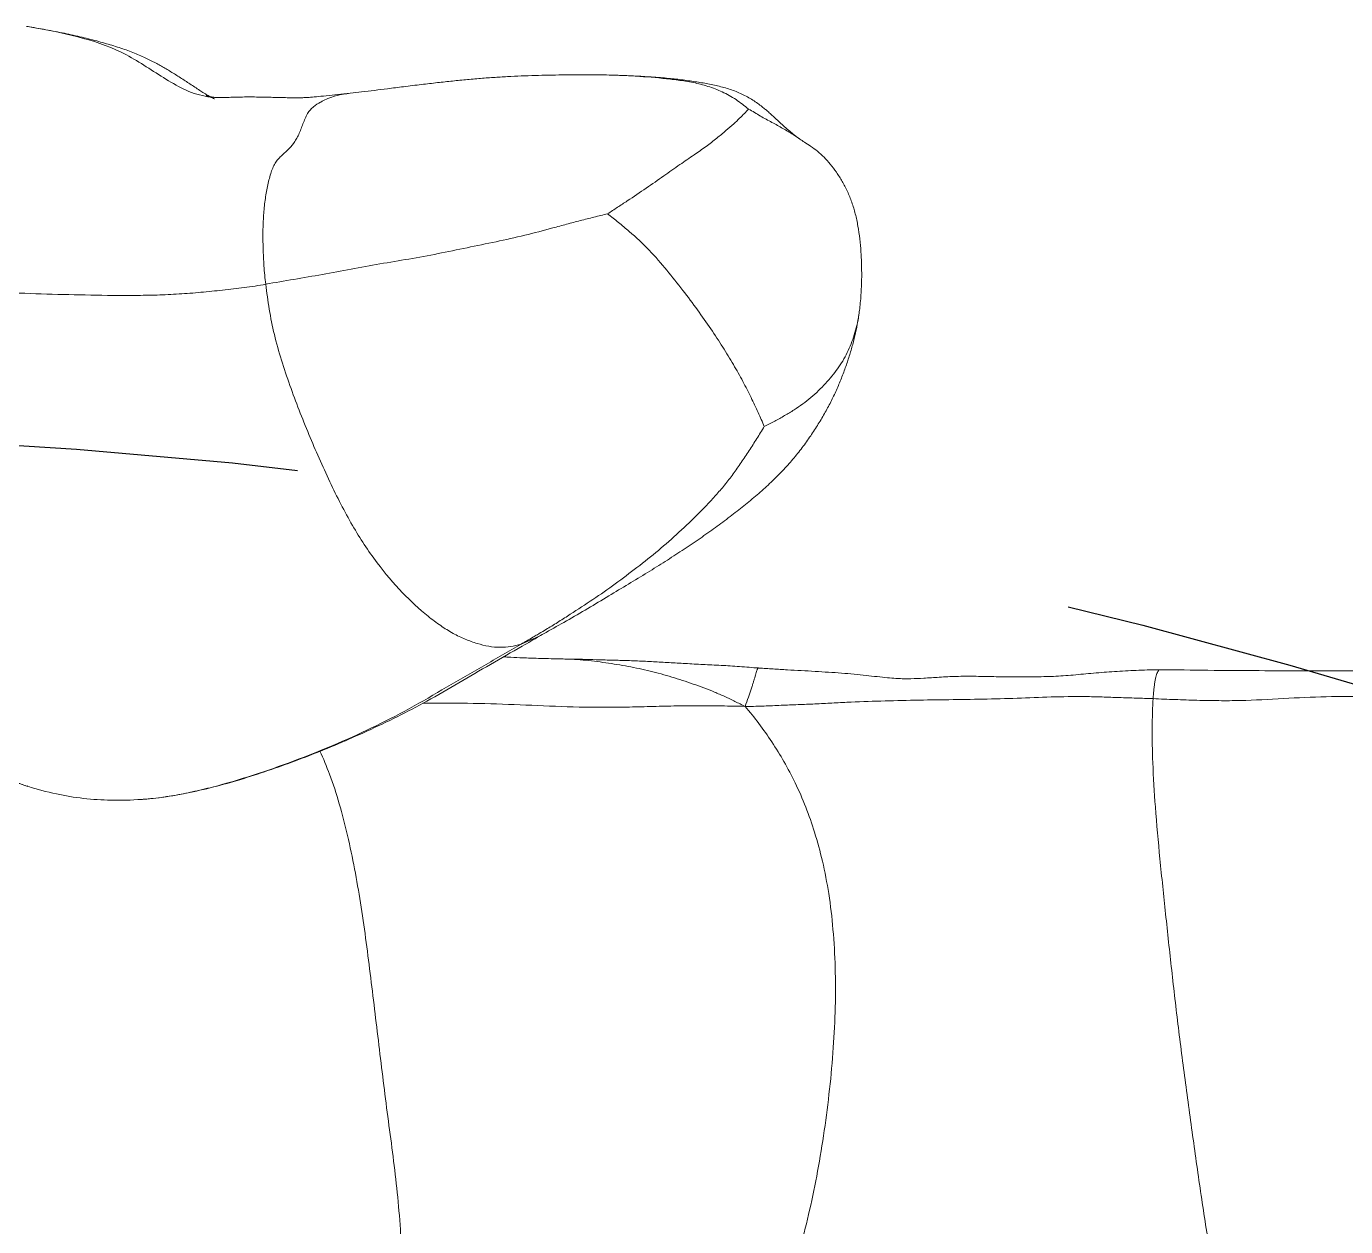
# Model space of a CAD drawing. Header units: inches. Extents: x 149964 to 151052, y -48230 to -47460.
# Drawn here: x 150873.41 to 150884.1, y -47625.18 to -47615.44 of the extents above; entities that cross this region are included whole.
import ezdxf

# ---------------------------------------------------------------- set-up
doc = ezdxf.new("R2010")
doc.units = ezdxf.units.IN
doc.header["$LTSCALE"] = 2
doc.header["$MEASUREMENT"] = 0
doc.linetypes.add('HIDDEN', pattern=[9.524999999999999, 6.35, -3.175])
doc.layers.get('0').update_dxf_attribs({"linetype": 'CONTINUOUS'})
doc.layers.add('PRODUCT', color=1, linetype='CONTINUOUS', lineweight=15)

# ---------------------------------------------------------------- blocks, each defined once
blk = doc.blocks.new('20160720.142035')
at = {"layer": 'PRODUCT', "linetype": 'ByBlock'}
for p, q in [((-16.2832384374633, -33.94197519030422), (-16.28311547258636, -33.94273787204293)), ((-10.11892990939668, -33.95285362045252), (-10.12153371112072, -33.94479494888219)), ((-10.01531210288522, -34.90877155741327), (-10.01262029932695, -34.87600525774178)), ((-15.70581762751681, -35.49346890365996), (-15.70602727707592, -35.4883069673233)), ((-15.70803867393988, -35.92074203724042), (-15.70803576416802, -35.92085759998008)), ((-15.70803576416802, -35.92085759998008), (-15.70401522953762, -36.13379725278355)), ((-15.74091998799122, -36.56753394102998), (-15.74097579237423, -36.56801121545141)), ((-11.33316171905608, -38.09534493504907), (-11.27244755259017, -37.95312538379949)), ((-11.15169969646377, -38.31249696386658), (-11.15177291401778, -38.30929865104554)), ((-15.88561125390697, -38.76335896801174), (-15.88540536499931, -38.76880164792965)), ((-15.37346143368632, -40.2070965491439), (-15.37287309605745, -40.20792354892183)), ((-13.94400703517022, -40.69234077816509), (-13.9441549887124, -40.69236277150776)), ((-11.06501998539898, -43.13768522071041), (-11.06503005779814, -43.1382327367246))]:
    blk.add_line(p, q, dxfattribs=at)
for points, start_tangent, end_tangent in [([(-14.10977752920007, -31.70095278613735), (-14.12611479769112, -31.85484384976735), (-14.13977193349274, -32.01407097741321), (-14.14836915698834, -32.17942064576346), (-14.15288989499095, -32.34891003839584), (-14.15467768561211, -32.69325503987056), (-14.14849052095087, -33.04303278726729), (-14.13730138432584, -33.3953744378814), (-14.12495461461367, -33.75047027781693), (-14.1121060087753, -34.10691036136268), (-14.10357761656633, -34.46446702635876), (-14.10090821306221, -34.82296958121879), (-14.10437083040597, -35.0017022322063), (-14.11262818583054, -35.17971769548603), (-14.12628707764088, -35.35687825075729), (-14.14401558390819, -35.53320054555661), (-14.16490631009219, -35.70862268821656), (-14.1916886906256, -35.88261426526878)], (-0.1096994584604416, -0.9939648026029322), (-0.1759029522369319, -0.9844075128697117)), ([(-10.18488455910119, -33.76038965184125), (-10.1852441849187, -33.75919981174957), (-10.18248456571018, -33.76752474809473), (-10.17693395624519, -33.78369220770401), (-10.16523086902453, -33.81702920053067), (-10.14805832161801, -33.86598242956825), (-10.12919763618265, -33.92133208461746), (-10.11892976352829, -33.95285357394459)], (-0.2919198695871601, 0.9564427791249279), (0.3036507255755722, -0.9527834155029297)), ([(-10.12150607971125, -33.94478588873608), (-10.13738141368958, -33.89961851944099), (-10.17282177892048, -33.81418007196771)], (-0.3115728572693999, 0.9502222659004482), (-0.416181316072123, 0.9092816462199574)), ([(-16.28312538869795, -33.94273947303736), (-16.27480265690247, -33.99304505479085), (-16.19840546278283, -34.35817941566347), (-16.07309537025867, -34.71095929622243), (-15.98141631766339, -34.87422308508394), (-15.88005836555385, -35.03370583646029), (-15.78513568348717, -35.19709269199666), (-15.72122083875001, -35.36932320660708), (-15.70792297675507, -35.45982010968874), (-15.70602492362377, -35.48830289518082)], (0.1593955709020871, -0.9872147952582548), (0.05129201389299305, -0.9986836983303577)), ([(-15.76418883650331, -35.34811092726159), (-15.79063883880735, -35.30727471939463), (-15.81606234368519, -35.26842473377474), (-15.84122295898851, -35.22996748844889), (-15.86645727112773, -35.19102838103572), (-15.89155958456104, -35.15156437775295), (-15.91565947103663, -35.11265983089106), (-15.9384555418219, -35.07465974619117), (-15.96005841283477, -35.03726801621815), (-15.98107119067572, -34.99925725038338), (-16.00206415707362, -34.95927361564827), (-16.02323545803665, -34.91641308202816), (-16.04479553410783, -34.86944080550165), (-16.06613842956722, -34.81879031685821), (-16.08674063396757, -34.76516177359736), (-16.10637634174782, -34.70907287130103), (-16.12504877703032, -34.65089269431337), (-16.14284700885764, -34.59110291724937), (-16.16034176255926, -34.5285511645925), (-16.17791063830373, -34.46204404237506), (-16.19506167431246, -34.39319689397962), (-16.21154450814356, -34.32245321288065), (-16.2272654066328, -34.24977567695896), (-16.24208950818866, -34.17587188041216), (-16.25615387377911, -34.10061679642968), (-16.26962048732094, -34.02395241842896), (-16.28237891965546, -33.9472964563538), (-16.28311571289669, -33.94273791080195)], (-0.5400350783182327, 0.8416425097307171), (-0.159289550714002, 0.9872319074226336)), ([(-10.1220171553141, -33.94494819756073), (-10.11947537172819, -33.95300428965129)], (0.3021747633738341, -0.9532525438623111), (0.2995980073172315, -0.9540655292020271)), ([(-10.11947537172819, -33.95300428965129), (-10.0576560520276, -34.18491270192317), (-10.0064838505059, -34.62852123576886), (-10.01312016879092, -34.87603847475839)], (0.2995980104655937, -0.9540655282133707), (-0.07358029590574318, -0.9972892960693117)), ([(-10.01528659410542, -34.90860450344917), (-10.08674298613914, -35.3490427062352), (-10.2094860621437, -35.78883062914247), (-10.36754194152309, -36.23300476859004), (-10.56691107564257, -36.70330607911455), (-10.80991520019597, -37.18988269712281), (-11.10846991621656, -37.70572718093899), (-11.2561219004856, -37.96254312917154)], (-0.08539158951421821, -0.9963474677241043), (-0.4980992744452237, -0.8671200106081867)), ([(-10.07097803038778, -35.27183244718617), (-10.04228017831338, -35.1197089622583), (-10.0193068406661, -34.95004511658772), (-10.0153088462248, -34.90877184668352)], (0.2071992751045496, 0.978298758251358), (0.08846472415340952, 0.9960793103867087)), ([(-10.01413148868596, -34.88930620157043), (-10.01572910285904, -34.90873578713945)], (-0.07842211829884106, -0.9969202432298798), (-0.085466269252285, -0.9963410645055718)), ([(-10.01370805659099, -34.88933901506243), (-10.01528659410542, -34.90860450344917)], (-0.07792589123345565, -0.9969591543666529), (-0.08539159169429897, -0.9963474675372613)), ([(-10.01312016879092, -34.87603847475839), (-10.01413148868596, -34.88930620157043)], (-0.07358029739297048, -0.9972892959595837), (-0.07842211804739822, -0.9969202432496592)), ([(-10.01270029172883, -34.87599942406086), (-10.01370805659099, -34.88933901506243)], (-0.07273512293281698, -0.9973512931219108), (-0.07792589442584233, -0.9969591541171244)), ([(-11.27244755259017, -37.95312538379949), (-11.18532474781387, -37.80316092694557), (-11.09722374711419, -37.65180130706722), (-11.0099113099277, -37.500380610094), (-10.92281618478592, -37.34949179986143), (-10.75010265465244, -37.04820865951478), (-10.59228063427145, -36.74043005307612), (-10.45002664942876, -36.42619116586866), (-10.32319450422074, -36.10557428801985), (-10.21018385147909, -35.78208392349188), (-10.11348698672373, -35.45178785815369), (-10.07410370133584, -35.28644355978759), (-10.07097803038778, -35.27183244718617)], (0.4999077233620215, 0.8660786731717856), (0.2071992751477485, 0.9782987582422088)), ([(-15.71768817034899, -35.42324658760481), (-15.72777277510613, -35.40625086840009), (-15.74238953116583, -35.38249688094947), (-15.76418883650331, -35.34811092726159)], (-0.5033232320612944, 0.8640982143641847), (-0.5400350783615893, 0.8416425097028978)), ([(-15.71411697691656, -35.42940658302541), (-15.71509092935594, -35.4251332085696), (-15.7204268159694, -35.40570304813446), (-15.72268210991751, -35.39873916673969), (-15.71869325896841, -35.40898866784119), (-15.71258249119273, -35.42407847134746), (-15.70558816654375, -35.44103824707418), (-15.69964265165618, -35.45520951761864), (-15.69551410095301, -35.46480435794365), (-15.69445714584435, -35.46719557893084), (-15.69769911712501, -35.46039933361317), (-15.70401234386372, -35.44792518986651), (-15.71016005930142, -35.4365019032557), (-15.71768817034899, -35.42324658760481)], (-0.2189826627842607, 0.975728749909479), (-0.5033232317391566, 0.8640982145518248)), ([(-15.70602514845086, -35.48830292302591), (-15.70675488692359, -35.47762308024539), (-15.70841218048008, -35.46174719741975), (-15.71112991165137, -35.44380877994263), (-15.71509092935594, -35.4251332085696), (-15.7204268159694, -35.40570304813446), (-15.72257466331939, -35.39912104157702)], (-0.04431784924248872, 0.9990174814479075), (-0.2916527655690856, 0.9565242622829302)), ([(-15.70803576376056, -35.92085759998008), (-15.70935164261027, -35.86527127686713), (-15.71038030809723, -35.8069684054135), (-15.71077755416627, -35.74353678250191), (-15.71004677025485, -35.67780880288774), (-15.70824185467791, -35.61532010612427), (-15.7063384182693, -35.5581452771512), (-15.70556117338128, -35.51722374975361), (-15.70578863989795, -35.49440239898831), (-15.70583255551173, -35.49346961746051)], (-0.02517689205419792, 0.9996830118124901), (-0.04776531388156833, 0.9988585859819172)), ([(-15.70401839175611, -36.13381399557693), (-15.70419944942114, -36.09637507030129), (-15.70509034689167, -36.04306771545089), (-15.70651002399973, -35.98220690288144), (-15.70788542789523, -35.92684133684816), (-15.70803851805977, -35.92074203336233)], (0.001207941309814118, 0.9999992704386298), (-0.02514102102742794, 0.9996839145758516)), ([(-14.1916886906256, -35.88261426526878), (-14.33984447989496, -35.86843709993263), (-14.48300706909504, -35.86146441278106), (-14.62150287695113, -35.86030902787024), (-14.75255470973207, -35.86554530997091), (-14.87356503898627, -35.87794613142614), (-14.98575860800338, -35.89711685262591), (-15.08887880269322, -35.92315048255841), (-15.13406234447029, -35.93969564102736), (-15.17292130936403, -35.95925813545182), (-15.20459842315177, -35.98205683640117), (-15.2310279335652, -36.00719077747635), (-15.2786726586346, -36.05974067655188), (-15.33428797882516, -36.10864043219044), (-15.36772813249263, -36.13053920071252), (-15.40580825260258, -36.15034266799194), (-15.44852798435022, -36.16805723331345), (-15.49323064100463, -36.18489857845998), (-15.53659545312985, -36.20238470570621), (-15.57530165120261, -36.22203361768334), (-15.60684274320374, -36.2449723847385), (-15.6319693477999, -36.27076435065828), (-15.66923868004233, -36.32759752675338), (-15.67578257518471, -36.33998502528266)], (-0.9925605634751041, 0.1217519110075227), (-0.4571319123865812, -0.8893989063844113)), ([(-14.1916886906256, -35.88261426526878), (-14.23127610818483, -36.11101796488219), (-14.27093654041528, -36.34189522304223), (-14.31319784474908, -36.57428113903006), (-14.35635340612498, -36.80804178083054), (-14.39604237998719, -37.04392219662259), (-14.43999140048982, -37.27970455797185), (-14.48777556081768, -37.51508643836132), (-14.53690992706106, -37.74998557192885), (-14.58912828777102, -37.98311024994473), (-14.6481776261644, -38.21074161688011), (-14.67841085678083, -38.32235291398683), (-14.70778743075789, -38.43332400360669), (-14.73570650088368, -38.54422424391669), (-14.7627669054491, -38.65421800564218)], (-0.1761121663236465, -0.9843701056375048), (-0.2394898689219787, -0.9708988632621491)), ([(-11.27244755259017, -37.95312538379949), (-11.2536034694931, -37.86927341372211), (-11.2468009047443, -37.78251156672923), (-11.2553261272551, -37.69176404271275), (-11.27777945325943, -37.59769439644151), (-11.3123274910904, -37.50122321127856), (-11.36008797027171, -37.40255982926465), (-11.42239217789029, -37.30183306180697), (-11.49847451012465, -37.19956083951547), (-11.68898147554137, -36.99267331386363), (-11.93276774170226, -36.78616699363192), (-12.23472782145836, -36.5863641200267), (-12.4072969329136, -36.49237147896201), (-12.59023183316458, -36.40254088486836), (-12.97295088885585, -36.23347055741033), (-13.37063631601632, -36.07887686768663), (-13.57652262490592, -36.01005775665544), (-13.783913321211, -35.95285897563008), (-13.98917225337937, -35.91151027580781), (-14.1916886906256, -35.88261426526878)], (0.2762449857816527, 0.9610872529747205), (-0.992840782917344, 0.1194453003515639)), ([(-15.70681377235451, -36.22868521128839), (-15.70649269042769, -36.22315183001774), (-15.70580780936871, -36.20903133323009), (-15.7051131860062, -36.19154191822599), (-15.70457216617069, -36.17384203233814), (-15.70423415550613, -36.1579977163783), (-15.70406372545403, -36.14414840291283), (-15.7040153046255, -36.13379725268896)], (0.05694905371017787, 0.99837708571537), (0.001615668060473616, 0.9999986948075075)), ([(-15.74097709788475, -36.56801106326748), (-15.72970253429958, -36.46683407046658), (-15.71998004821944, -36.37169925625494), (-15.71264053496998, -36.29444904094271), (-15.70818655414041, -36.24476321527618), (-15.70649766689166, -36.22502485571022), (-15.70663652417716, -36.2270259822908)], (0.1157665895463458, 0.9932764452783565), (-0.0707394203971466, -0.9974948292607214)), ([(-15.70711443570326, -36.2316897954006), (-15.70649766689166, -36.22502485571022), (-15.70690170369926, -36.23054322013923), (-15.70681377235451, -36.22868521128839)], (0.08205312878080157, 0.9966279566906004), (0.05694905457250567, 0.9983770856661814)), ([(-15.67578257518471, -36.33998502528266), (-15.69751043251017, -36.38711346768832), (-15.71871184639167, -36.44869659998949), (-15.73302588544902, -36.51266572729946), (-15.74092040187679, -36.56753389247751)], (-0.4571319122766485, -0.8893989064409145), (-0.1162892081112301, -0.9932153946032365)), ([(-5.653825606044848, -36.91376447196672), (-5.795023891230812, -36.96030525860988), (-5.944956014194759, -36.98360546836921), (-6.099913733749418, -36.99048007365491), (-6.256188808503794, -36.98774404666619), (-6.562956527632196, -36.97176449166), (-6.861085587966954, -36.94550911423721), (-7.152155762916664, -36.9107237400749), (-7.440366376918973, -36.87251022822602), (-7.729640944162384, -36.83564681919233), (-8.020180185820209, -36.80026124622964), (-8.601731441216543, -36.72985248446639), (-9.175064880779246, -36.65085076708056), (-9.721398297086125, -36.54530811420409), (-9.977532120014075, -36.478806562307), (-10.21675391442841, -36.40046176878241), (-10.40550819394412, -36.32223371865257)], (-0.9136142874314582, -0.406582013622232), (-0.9083663682558529, 0.4181752515652643)), ([(-15.8856106257881, -38.76335894455406), (-15.88725108886138, -38.71525938931882), (-15.88951608390198, -38.62223819013889), (-15.89067465855624, -38.52345022450754), (-15.8906661788933, -38.41993396308681), (-15.88964161113836, -38.31328527688311), (-15.88790818149573, -38.20497149299626), (-15.88547126963385, -38.09503619022144), (-15.88199437051662, -37.98345078694547), (-15.87709885952063, -37.87054949277081), (-15.87059686289285, -37.75654152492643), (-15.86232809937792, -37.64022259887133), (-15.85190584178781, -37.51838259692158), (-15.83998135145521, -37.39769058773527), (-15.82674856454832, -37.27604918061115), (-15.81180738299736, -37.14653840422397), (-15.79405030712951, -37.00018224766245), (-15.77753356585163, -36.86953774433641), (-15.76440164379892, -36.7645560529927), (-15.75186323543312, -36.66026002248691), (-15.74091909741401, -36.56753404486517)], (-0.03726172123168889, 0.999305540928725), (0.1158098876139037, 0.9932713979224687)), ([(-10.79329073333065, -37.1564367035171), (-10.79291668301448, -37.47075234736258), (-10.78409238005406, -37.85002721180354), (-10.76834254703135, -38.23166549897724), (-10.75994020499638, -38.61509606028267), (-10.76172185156611, -38.80750162174809), (-10.76618128665723, -39.00024464919261), (-10.771014548518, -39.19310146253702), (-10.77330052110483, -39.38568860237137), (-10.77118609333411, -39.5777877460423), (-10.76770732700243, -39.77000089562353)], (0.002494614380959874, -0.9999968884447044), (0.01425844710601615, -0.9998983431760076)), ([(-11.16256127713132, -37.94361499610386), (-11.16742556545069, -37.84642335484386), (-11.16920391647727, -37.8109476418249)], (-0.04842509059160199, 0.9988268171215644), (-0.049719201945728, 0.9987632356859557)), ([(-11.34925338419271, -38.08548917127337), (-11.32805725725484, -38.04927018283342), (-11.27244755259017, -37.95312538379949)], (0.5071981022787264, 0.8618294988249465), (0.499879737310427, 0.8660948263478189)), ([(-11.2561219004856, -37.96254312917154), (-11.33702646629536, -38.10217982070753)], (-0.4980992742540701, -0.8671200107179909), (-0.5057408671418441, -0.8626854440076148)), ([(-11.15169963770313, -38.31249696253508), (-11.15337582104257, -38.24118931445992), (-11.15543773188256, -38.1549661891404), (-11.15750698620104, -38.07506496895803), (-11.15945755207213, -38.01381013823993), (-11.16256127713132, -37.94361499610386)], (-0.0235664463016937, 0.9997222727381387), (-0.04842509038372823, 0.9988268171316426)), ([(-11.36795596161392, -38.1559094446493), (-11.46090468100738, -38.32044703746215), (-11.56122788536595, -38.49408198415767), (-11.6632229523384, -38.66439819918742), (-11.76002711066394, -38.82430413019756), (-11.85404154131538, -38.97911647568253), (-11.94389585303725, -39.12298824139725), (-12.03172468396951, -39.25883990643342), (-12.11964323808206, -39.38941848195827), (-12.20770534928306, -39.51433624567289), (-12.29583470025682, -39.6335348053326), (-12.38388589723036, -39.74702935394453), (-12.47245983316679, -39.85476050352736), (-12.56288578626118, -39.95629163757258), (-12.65528358827578, -40.05071102389047), (-12.74858604752808, -40.13693765035714), (-12.84262874809792, -40.21485705155646), (-12.93821169825969, -40.28522073522618), (-13.03450632173917, -40.34889391422621), (-13.13018441110034, -40.40649730395671), (-13.22522797979764, -40.45831361710589), (-13.32113262178609, -40.50482495420147), (-13.41743553976994, -40.54603919803048), (-13.51360595296137, -40.58248409311636), (-13.60920641195844, -40.61456252089556), (-13.70395084432676, -40.64217190405179), (-13.79734183146502, -40.66510728857247), (-13.89027701463783, -40.68363293412403), (-13.94400781198055, -40.69233554710081)], (-0.4940668359741766, -0.8694239251311561), (-0.989153155541427, -0.1468878309542265)), ([(-13.03836449203664, -39.92513840702304), (-12.93918646831298, -39.86497560646239), (-12.84204895887524, -39.80252099820063), (-12.7461412033299, -39.73911191106163), (-12.65273129683919, -39.67335184469994), (-12.56322289229138, -39.60362277249078), (-12.47748301818501, -39.53015439058072), (-12.31490415055305, -39.37502200428571), (-12.16069641636568, -39.21325979883113), (-12.0154470927373, -39.04497746972629), (-11.87768617729307, -38.87129935131816), (-11.74541257228702, -38.69409190021543), (-11.6196910890867, -38.51307934706711), (-11.49988813188975, -38.32917728691973), (-11.44119195538224, -38.23663407932327), (-11.38378875685157, -38.14348656324), (-11.34925338419271, -38.08548917127337)], (0.8652035499669518, 0.5014207984563307), (0.5071981025540035, 0.8618294986629422)), ([(-11.3331724354648, -38.09533868887229), (-11.36795596161392, -38.1559094446493)], (-0.5035672978778423, -0.8639560038034394), (-0.4940668355047569, -0.8694239253979129)), ([(-11.07898731020396, -39.87547844925575), (-11.08163031932781, -39.84088728279312), (-11.09359536730335, -39.68672469923331), (-11.10168390558101, -39.53792056103703), (-11.10943416220834, -39.39209596656292), (-11.11720632066135, -39.25059765985498), (-11.12462814443279, -39.12078924890375), (-11.13154733899864, -38.99425475070893), (-11.13738030724926, -38.86504808496829), (-11.1413080948696, -38.73952771290351), (-11.14461312344065, -38.62106204711017), (-11.14802786245127, -38.50548783621343), (-11.15031799682765, -38.39885349049291), (-11.15169702898129, -38.31279731153336), (-11.15177246916573, -38.30929864125937)], (-0.07294876896008157, 0.997335689277792), (-0.02202949916925491, 0.9997573211366605)), ([(-10.76770732700243, -39.77000089562353), (-10.80780323897488, -39.68797755677224), (-10.84750364287174, -39.60501135510276), (-10.88394239582703, -39.52074062596512), (-10.91738743623137, -39.43543975435023), (-10.97803267210838, -39.26291609489999), (-11.03048462385777, -39.08809309922799), (-11.07385618338594, -38.91096150531666), (-11.10721722821472, -38.73112932166259), (-11.13359220328857, -38.54871411837667), (-11.1498663922539, -38.36408115397353), (-11.15170059897355, -38.31249698517786)], (-0.4315530056615292, 0.9020875807284456), (-0.023608178114681, 0.9997212881228974)), ([(-14.7627669054491, -38.65421800564218), (-14.8155586993671, -38.73529718344798), (-14.86793363990728, -38.81468640566163), (-14.9714904994471, -38.96756166874547), (-15.07065339974361, -39.11073954579479), (-15.16237727491534, -39.24122999862448), (-15.24115435729618, -39.35594217417383), (-15.3097658843617, -39.45392275635822), (-15.37619432876818, -39.53972847084515), (-15.43798560329014, -39.61498616276367), (-15.49278084316757, -39.67734308481158), (-15.5383595720923, -39.72554745922389), (-15.57757629160187, -39.76493718060374), (-15.61138204450253, -39.79698863875819)], (-0.5443138182144409, -0.8388816765794902), (-0.7368115201651833, -0.6760982057008226)), ([(-14.7627669054491, -38.65421800564218), (-14.69277616939507, -38.74380312899302), (-14.62021902640117, -38.8306230856906), (-14.4669683308166, -38.99253059931652), (-14.30458995315712, -39.13522529033798), (-14.14206396896043, -39.26515867678972), (-13.9829011054826, -39.38426967761188), (-13.82891592278611, -39.49213150113064), (-13.68127083953004, -39.58892936006305), (-13.53969226669869, -39.67534600885847), (-13.40336046012817, -39.75190795835078), (-13.27291301611695, -39.8181581760291), (-13.15141432819655, -39.87526133000938), (-13.09376845118823, -39.90130451265577), (-13.03836449203664, -39.92513840702304)], (0.6039793813213581, -0.7969999416177327), (0.9234982222270368, -0.3836027027322702)), ([(-15.88541436986998, -38.76880199391599), (-15.8814707439451, -38.85268037913193), (-15.86165444404469, -39.10167723483028), (-15.84760322462535, -39.22630569318426), (-15.8274026531144, -39.34917282412061), (-15.7968543402967, -39.46836401947803), (-15.75164294053684, -39.58425583226199), (-15.68886505716364, -39.69617885023763), (-15.65169278302346, -39.7485205975172), (-15.61138204450253, -39.79698863875819)], (0.03838695843488787, -0.9992629490890363), (0.6698429764918286, -0.7425027857486918)), ([(-15.37353431267547, -40.20714692653564), (-15.37673645824543, -40.20252743506717), (-15.40054412800237, -40.17084591845924), (-15.43255471700104, -40.13135215504008), (-15.46919195217197, -40.08927152086835), (-15.50547693407862, -40.04965519251709), (-15.53866839464172, -40.01408648763027), (-15.56879307015333, -39.98135513653688), (-15.5957797987212, -39.95084936331114), (-15.61462706883322, -39.92852426111494), (-15.63802501210012, -39.89929999662127), (-15.66495916005806, -39.8627206731835), (-15.69187286111992, -39.82170998045331), (-15.71700772547047, -39.77769294951577), (-15.73963882849785, -39.7313456965494), (-15.7591186974314, -39.68424150362262), (-15.77586917107692, -39.63624056821573), (-15.79058336029993, -39.58608235228166), (-15.80337632127339, -39.53419883705646), (-15.81443692769972, -39.48139432231255), (-15.82396817317931, -39.42929536819429), (-15.83246395838796, -39.37796655966667), (-15.84062247836846, -39.32435125110351), (-15.84858297291794, -39.26673132452561), (-15.85559931676835, -39.20910128423566), (-15.86171203173581, -39.15049988855753), (-15.86759774832171, -39.08279909226985), (-15.87293679520371, -39.00817042088602), (-15.87720096294652, -38.93807586430921), (-15.88041752946447, -38.87871109299158), (-15.88300984029775, -38.82549986324739), (-15.88540541598923, -38.76880164997419)], (-0.5686193149835469, 0.8226007990682004), (-0.0383074208876097, 0.9992660013754795)), ([(-4.412398170272354, -39.68964382254489), (-4.481895592150977, -39.68184077634214), (-4.558762547443621, -39.68075577745185), (-4.641213642782532, -39.68550671631965), (-4.727463484858163, -39.69521148316562), (-4.904217835341115, -39.72595406233449), (-5.074742451746715, -39.76592663771589), (-5.227973018889315, -39.80917224622681), (-5.365720550791593, -39.85413358286314), (-5.61488589271903, -39.94737387824716), (-5.857846440223511, -40.04186070696596), (-6.111686933116289, -40.13329648404033), (-6.386449092620751, -40.21771804771561), (-6.682525787822669, -40.29301069676876), (-6.99735163821606, -40.35780647655338), (-7.326177117909538, -40.41187595898373), (-7.663089514040621, -40.45492041513353), (-7.999707512673922, -40.48522538553516), (-8.328605323535157, -40.50084400844207), (-8.648647852736758, -40.50031554420275), (-8.958390132174827, -40.48259531023359), (-9.248857002326986, -40.44781673028774), (-9.511478619271656, -40.39691736756504), (-9.746836595470086, -40.33287323639524), (-10.147669100028, -40.17573254842864), (-10.31977524311515, -40.08469325178157), (-10.47887420252664, -39.98633150569367), (-10.62867490987992, -39.88129552934697), (-10.76770732700243, -39.77000089562353)], (-0.98573137325161, 0.1683260520165995), (-0.7583519411497797, 0.6518453293185135)), ([(-10.76770732700243, -39.77000089562353), (-10.8431905436737, -39.79738121718401), (-10.90850049609435, -39.81957519950811), (-10.93755213663098, -39.82888856888894), (-10.96435521825333, -39.8371798682856), (-10.98904198632226, -39.84460810896417), (-11.01174468587851, -39.85133230270003), (-11.0324232346029, -39.85746872572054), (-11.05034824009635, -39.86296271296305), (-11.06461798248347, -39.86771686410793), (-11.0701003424474, -39.86978606354387), (-11.07433074165601, -39.87163377876277), (-11.077214448218, -39.87325274203613), (-11.07872866268735, -39.87465531333146), (-11.07893026791862, -39.87547427307436)], (-0.9372182090158518, -0.3487434998521389), (0.001133353615167318, -0.9999993577545853)), ([(-10.76770732700243, -39.77000089562353), (-10.7695564981841, -39.90696916639718), (-10.775606022391, -40.04474575340282), (-10.7810813759861, -40.1821220953716), (-10.78668389233644, -40.31935132171202), (-10.79377964514424, -40.45690520334756), (-10.80091781035298, -40.59466838509979), (-10.81082151536248, -40.87026353812689), (-10.81789779945393, -41.1462868925737), (-10.82191055227304, -41.42262615273648), (-10.82628327747807, -41.69914155955485), (-10.83338661651942, -41.97560955840891), (-10.84374335943721, -42.25171501692967), (-10.84711674138089, -42.52759691970277), (-10.84376852322021, -42.66546843617107), (-10.83898445221712, -42.80326184481237), (-10.83476871837047, -42.94096651356085), (-10.83034122467507, -43.07867169597012)], (0.01631522391958859, -0.9998668978761391), (0.0364587413210235, -0.9993351590839216)), ([(-15.61138204450253, -39.79698863875819), (-15.58450233525946, -39.84670929437561), (-15.55615020391997, -39.89405287773843), (-15.52967612168868, -39.94110334715515), (-15.50465526108746, -39.98753596851748), (-15.47995667465148, -40.03258602455026), (-15.45540023321519, -40.07613755777857), (-15.40574926734553, -40.15913715965144), (-15.3734497622354, -40.20708686515718)], (0.4282155545959134, -0.9036766229144774), (0.5791170963198654, -0.8152443736390014)), ([(-11.0650330214994, -43.13823272682203), (-11.06430991544039, -43.07553943224048), (-11.05777209234657, -42.89674906210712), (-11.04715428146301, -42.72239897647523), (-11.03332807170227, -42.55350178075605), (-11.01869472954422, -42.38965996840125), (-11.00977988456725, -42.23044870196463), (-11.00736748380587, -42.07314007099922), (-11.00753111075028, -41.91757333739224), (-11.00918083582656, -41.76952221470128), (-11.01173199524055, -41.62561127140361), (-11.01081173686543, -41.48308086198813), (-11.00382415801869, -41.34398700587917), (-10.99617000561557, -41.21796229746542), (-10.99221570539521, -41.11446478252765), (-10.99215449020267, -41.04278667147446), (-10.99437356638373, -40.99155587769928), (-10.99979944364168, -40.92520660455921), (-11.00867729220772, -40.84094807370275), (-11.0187237826176, -40.75099552942265), (-11.02861468988704, -40.65392803074064), (-11.03724115158548, -40.55170379832271), (-11.04471749791992, -40.44605615847831), (-11.05148061097134, -40.33730389872653), (-11.05788053476135, -40.2258417957928), (-11.06422422477044, -40.11234961899027), (-11.07092241704231, -39.99745150224771), (-11.07851930108154, -39.88184704100422), (-11.0789752654382, -39.87547432487918)], (0.003350843201556994, 0.9999943859091603), (-0.07172120428748581, 0.9974247183900912)), ([(-13.03836449203664, -39.92513840702304), (-13.08128028659848, -40.00998910478665), (-13.12635885083, -40.09064222888992), (-13.17242220434127, -40.16659061483369), (-13.22088576940587, -40.23770797701582), (-13.32923945406219, -40.36549342289072), (-13.44702745368704, -40.47397328267107), (-13.50670820835512, -40.52039542556304), (-13.56903557348414, -40.56170158516034), (-13.70795256400015, -40.62931014071364), (-13.85769703204278, -40.67560798579507), (-13.94400065514492, -40.69238368375227)], (-0.4292192186473412, -0.9032003445215053), (-0.9891243942168501, -0.1470813814360923)), ([(-13.94415648016729, -40.69235273603408), (-13.99255394373904, -40.69890403027966), (-14.12178610588307, -40.71055791227263), (-14.2489674675744, -40.71511504521914), (-14.3657260890177, -40.71338398516673), (-14.45425659263856, -40.70887838690396), (-14.55872839261428, -40.69984073188243), (-14.66317320472444, -40.68489108066569), (-14.76257523510139, -40.66360831524071), (-14.85667833921616, -40.63530520693166), (-14.94481039076345, -40.59958782011381), (-15.02615865058033, -40.55728648680088), (-15.10027596639702, -40.50993581873627), (-15.16548681468703, -40.46043881392688), (-15.22163972991984, -40.4098636656563), (-15.27006527513731, -40.35646327792347), (-15.31094913851121, -40.30100403233519), (-15.34415943853674, -40.2504548808065), (-15.36884594458388, -40.21363483573805), (-15.37286883976776, -40.20792052237812)], (-0.9891357750987005, -0.1470048244782899), (-0.57950891895746, 0.8149658967397077)), ([(-10.83034122467507, -43.07867169597012), (-10.8721273712581, -43.08168765808659), (-10.91056023360579, -43.08528547480819), (-10.945408889791, -43.08950376763823), (-10.97644241823582, -43.09438115804369), (-11.00340348319151, -43.09995646130847), (-11.02592909420491, -43.10626926753321), (-11.04362984691397, -43.11335936066462), (-11.05611633672379, -43.12126652438747), (-11.06313743637293, -43.13000896213634), (-11.0650013894483, -43.13768601090123)], (-0.9979766145137627, -0.06358204843860113), (-0.04245248244386219, -0.9990984870043362)), ([(-10.83034122467507, -43.07867169597012), (-10.82290559541434, -43.25642042813706), (-10.81720544485142, -43.43382093973923), (-10.81399419598165, -43.61058848687389), (-10.8150906188821, -43.78641440407955), (-10.83104380514123, -44.13484940624767), (-10.84631904549315, -44.48133249449165), (-10.84113117400557, -44.82903946787701), (-10.80754138235352, -45.17630965166609), (-10.79162746280781, -45.52135873180669), (-10.79998851529672, -45.8608459744064), (-10.81414755247533, -46.19835810593941), (-10.81881512838299, -46.36693448798906), (-10.82201975726639, -46.53518031793647), (-10.82501278677955, -46.70287774835015), (-10.82978527306113, -46.8700821638995), (-10.83766704346635, -47.03689899607707), (-10.84660330193583, -47.20336062886054)], (0.04571358999290905, -0.9989545874012292), (-0.0510607771777478, -0.9986955477191256)), ([(-5.802311729930807, -43.64066813254612), (-6.236245980864624, -43.55795638375275), (-6.710074314498343, -43.48150038277527), (-7.196257478412008, -43.41147007834661), (-7.680740484822309, -43.34527074194921), (-8.16161249781726, -43.28316176425869), (-8.628375417843927, -43.22903081193363), (-9.0845871885831, -43.17953978585865), (-9.531123406777624, -43.13381101886625), (-9.951720318058506, -43.09650980451261), (-10.31095559726236, -43.07588872328051), (-10.60097512658103, -43.07115612514463), (-10.72280149318976, -43.07354507203854), (-10.83034122467507, -43.07867169597012)], (-0.9788714389532319, 0.2044766637091611), (-0.9980153739837598, -0.06297073361535531)), ([(-11.05510566273006, -47.97872077007924), (-11.05553415583563, -47.70755866883701), (-11.05506394704571, -47.37158331653336), (-11.05767296662088, -47.04957831099455), (-11.05833372258348, -46.72042336810409), (-11.05246602071566, -46.38500840380584), (-11.05367759978981, -46.02884682870354), (-11.05649217654718, -45.64388525903632), (-11.05856179105467, -45.27465457438666), (-11.05826513576903, -44.93465787636524), (-11.05610116600292, -44.61950082218391), (-11.05595227851882, -44.3034244060982), (-11.05733587066061, -43.93734052977379), (-11.06012669840129, -43.52204674121458), (-11.06493466944085, -43.1376853741167)], (-0.00539347332514941, 0.9999854551169686), (0.001797543884637689, 0.9999983844166864))]:
    blk.add_spline(points, degree=3, dxfattribs=dict(at, start_tangent=start_tangent, end_tangent=end_tangent))

msp = doc.modelspace()

# ---------------------------------------------------------------- linework, layer by layer
at = {"color": 8, "linetype": 'HIDDEN'}
msp.add_circle((150869.9636959071, -47668.72324967911), 50, dxfattribs=at)

# ---------------------------------------------------------------- block references
at = {"layer": 'PRODUCT', "linetype": 'ByBlock', "xscale": -1, "rotation": 89.99999999999999}
msp.add_blockref('20160720.142035', (150839.4636959071, -47631.7232496791), dxfattribs=at)

doc.saveas('drawing.dxf')
